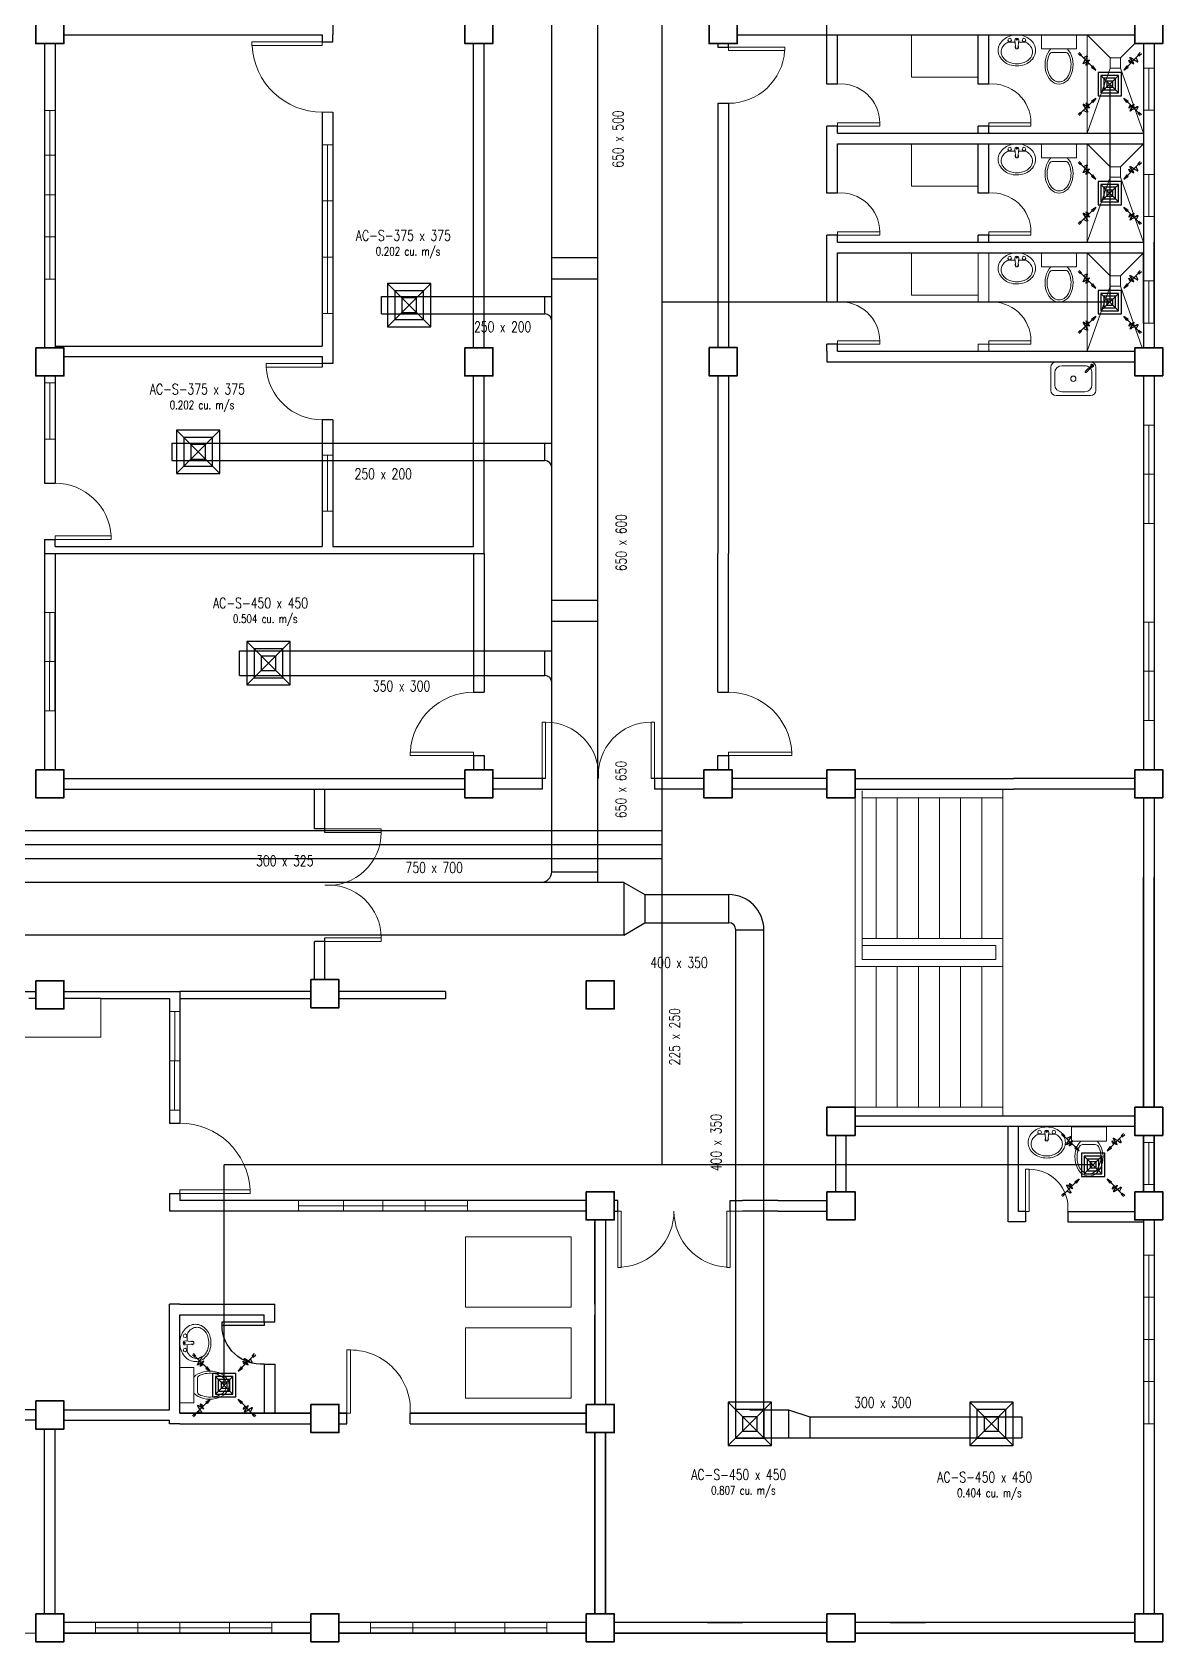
# Model space of a CAD drawing. Header units: millimetres. Extents: x 3 to 200, y 1 to 233.
# Drawn here: x 45.02 to 61.09, y 107.24 to 130.13 of the extents above; entities that cross this region are included whole.
import ezdxf

# ---------------------------------------------------------------- set-up
doc = ezdxf.new("R2010")
doc.units = ezdxf.units.MM
doc.header["$MEASUREMENT"] = 0
for name, color, linetype in [('ahu line', 150, 'Continuous'), ('AIR', 7, 'Continuous'), ('AIR-00', 8, 'Continuous'), ('AIR-03', 30, 'Continuous'), ('diffuser', 7, 'Continuous'), ('ducting label', 7, 'Continuous'), ('exhaust', 1, 'Continuous'), ('Legends', 7, 'Continuous')]:
    doc.layers.add(name, color=color, linetype=linetype)
doc.layers.get('Legends').off()
doc.styles.add('Arch-Dim', font='simplex.shx', dxfattribs={"width": 0.75})

# ---------------------------------------------------------------- blocks, each defined once
blk = doc.blocks.new('door-.60m')
at = {"ltscale": 0.03}
blk.add_lwpolyline([(0, 0), (0.05, 0), (0.05, 0.6), (0, 0.6)], close=True, dxfattribs=at)
blk.add_arc((0.05, 0.048), 0.552, 355.0209, 90, dxfattribs=at)
blk = doc.blocks.new('AC-S-12')
at = {"layer": 'diffuser', "color": 30}
for p, q in [((-0.15, 0.15), (0.15, -0.15)), ((0.15, 0.15), (-0.15, -0.15)), ((-0.15, 0.15), (-0.15, -0.15)), ((0.15, 0.15), (-0.15, 0.15)), ((0.15, -0.15), (0.15, 0.15)), ((-0.1, 0.1), (-0.1, -0.1)), ((0.1, 0.1), (-0.1, 0.1)), ((-0.05, 0.05), (-0.05, -0.05)), ((0.05, 0.05), (-0.05, 0.05)), ((0.05, -0.05), (0.05, 0.05)), ((0.1, -0.1), (0.1, 0.1)), ((-0.1, -0.1), (0.1, -0.1)), ((-0.05, -0.05), (0.05, -0.05)), ((-0.15, -0.15), (0.15, -0.15))]:
    blk.add_line(p, q, dxfattribs=at)
for points in [[(-0.358, 0.358, 0, 0.0447, 0), (-0.295, 0.295, 0, 0, 0), (-0.15, 0.15, 0, 0, 0)], [(0.358, 0.358, 0, 0.0447, 0), (0.295, 0.295, 0, 0, 0), (0.15, 0.15, 0, 0, 0)], [(-0.358, -0.358, 0, 0.0447, 0), (-0.295, -0.295, 0, 0, 0), (-0.15, -0.15, 0, 0, 0)], [(0.358, -0.358, 0, 0.0447, 0), (0.295, -0.295, 0, 0, 0), (0.15, -0.15, 0, 0, 0)]]:
    blk.add_lwpolyline(points, format="xyseb", dxfattribs=at)
blk = doc.blocks.new('fcu')
at = {"layer": 'diffuser', "xscale": 2.052644456280903, "yscale": 2.052644456280903, "zscale": 2.052644456280903}
blk.add_blockref('AC-S-12', (0, 0), dxfattribs=at)
blk = doc.blocks.new('GRILL-C-IN')
at = {"layer": 'AIR-00', "ltscale": 3}
for p, q in [((-0.623, 0.601), (-0.674, 0.651)), ((-0.601, 0.623), (-0.651, 0.674)), ((-0.637, 0.637), (-0.3, 0.3)), ((0.637, 0.637), (0.3, 0.3)), ((0.601, 0.623), (0.651, 0.674)), ((0.623, 0.601), (0.674, 0.651)), ((-0.637, -0.637), (-0.3, -0.3)), ((0.637, -0.637), (0.3, -0.3)), ((-0.623, -0.601), (-0.674, -0.651)), ((-0.601, -0.623), (-0.651, -0.674)), ((0.601, -0.623), (0.651, -0.674)), ((0.623, -0.601), (0.674, -0.651))]:
    blk.add_line(p, q, dxfattribs=at)
at = {"layer": 'AIR-00', "color": 50}
for p, q in [((-0.188, 0.187), (0.187, -0.188)), ((0.187, 0.187), (-0.188, -0.188))]:
    blk.add_line(p, q, dxfattribs=at)
at = {"layer": 'AIR-00', "ltscale": 3}
for points in [[(-0.362, 0.393), (-0.393, 0.362), (-0.3, 0.3)], [(0.393, 0.362), (0.362, 0.393), (0.3, 0.3)], [(-0.362, -0.393), (-0.393, -0.362), (-0.3, -0.3)], [(0.393, -0.362), (0.362, -0.393), (0.3, -0.3)]]:
    blk.add_lwpolyline(points, close=True, dxfattribs=at)
at = {"layer": 'AIR-00', "color": 50}
for points in [[(-0.188, -0.188), (0.187, -0.188), (0.187, 0.187), (-0.188, 0.187)], [(-0.125, -0.125), (0.125, -0.125), (0.125, 0.125), (-0.125, 0.125)], [(-0.062, -0.062), (0.062, -0.062), (0.062, 0.062), (-0.062, 0.062)]]:
    blk.add_lwpolyline(points, close=True, dxfattribs=at)
at = {"layer": 'AIR-00', "ltscale": 3}
for points in [[(-0.441, 0.441), (-0.512, 0.404), (-0.432, 0.514), (-0.568, 0.43), (-0.477, 0.6), (-0.561, 0.561)], [(0.441, 0.441), (0.404, 0.512), (0.514, 0.432), (0.43, 0.568), (0.6, 0.477), (0.561, 0.561)], [(-0.441, -0.441), (-0.512, -0.404), (-0.432, -0.514), (-0.568, -0.43), (-0.477, -0.6), (-0.561, -0.561)], [(0.441, -0.441), (0.404, -0.512), (0.514, -0.432), (0.43, -0.568), (0.6, -0.477), (0.561, -0.561)]]:
    blk.add_spline(points, degree=3, dxfattribs=at)
for points in [[(-0.3, 0.3), (-0.362, 0.393), (-0.393, 0.362)], [(0.3, 0.3), (0.393, 0.362), (0.362, 0.393)], [(-0.3, -0.3), (-0.362, -0.393), (-0.393, -0.362)], [(0.3, -0.3), (0.393, -0.362), (0.362, -0.393)]]:
    blk.add_solid(points, dxfattribs=at)
at = {"layer": 'AIR-03', "color": 6}
blk.add_lwpolyline([(-0.25, -0.25), (0.25, -0.25), (0.25, 0.25), (-0.25, 0.25)], close=True, dxfattribs=at)

msp = doc.modelspace()

# ---------------------------------------------------------------- linework, layer by layer
at = {"color": 8, "lineweight": 25}
for p, q in [((45.47, 130.088), (49.145, 130.088)), ((49.145, 130.088), (49.145, 129.988)), ((49.295, 130.238), (49.295, 130.088)), ((49.295, 129.988), (49.295, 130.088)), ((56.32, 130.088), (56.32, 130.238)), ((56.32, 130.088), (56.47, 130.088)), ((56.32, 129.388), (56.32, 130.088)), ((56.47, 129.388), (56.47, 130.088)), ((58.47, 129.388), (58.47, 130.088)), ((58.62, 129.388), (58.62, 130.088)), ((45.195, 129.965), (45.195, 125.639)), ((45.345, 129.965), (45.345, 125.663)), ((49.145, 129.988), (49.295, 129.988)), ((51.295, 125.639), (51.295, 129.966)), ((51.445, 125.639), (51.445, 129.966)), ((54.77, 129.965), (54.77, 129.915)), ((54.77, 129.915), (54.92, 129.915)), ((54.92, 129.915), (54.92, 129.965)), ((60.82, 129.965), (60.82, 125.64)), ((60.82, 129.965), (60.82, 125.64)), ((60.97, 129.965), (60.97, 125.64)), ((54.77, 129.115), (54.77, 125.641)), ((54.77, 129.115), (54.92, 129.115)), ((54.92, 129.115), (54.92, 125.641)), ((49.145, 128.988), (49.145, 125.663)), ((49.295, 128.988), (49.295, 125.663)), ((60.97, 129.015), (60.97, 126.59)), ((56.32, 127.838), (56.32, 128.788)), ((56.47, 128.688), (56.47, 128.788)), ((58.47, 128.688), (58.47, 128.788)), ((58.62, 128.688), (58.62, 128.788)), ((56.47, 127.838), (56.47, 128.538)), ((58.47, 127.838), (58.47, 128.538)), ((58.62, 127.838), (58.62, 128.538)), ((56.32, 126.288), (56.32, 127.238)), ((56.47, 127.138), (56.47, 127.238)), ((58.47, 127.138), (58.47, 127.238)), ((58.62, 127.138), (58.62, 127.238)), ((60.97, 125.988), (60.97, 127.138)), ((56.47, 126.288), (56.47, 126.988)), ((60.82, 125.988), (60.82, 126.988)), ((45.345, 125.663), (49.145, 125.663)), ((49.295, 125.663), (49.295, 125.513)), ((56.32, 125.588), (56.32, 125.688)), ((56.47, 125.588), (56.47, 125.688)), ((45.47, 125.513), (49.145, 125.513)), ((49.145, 125.513), (49.145, 125.363)), ((49.295, 125.513), (49.295, 125.413)), ((56.32, 125.588), (56.32, 125.438)), ((45.195, 125.239), (45.195, 123.713)), ((45.345, 125.239), (45.345, 123.713)), ((49.295, 125.413), (49.145, 125.413)), ((51.295, 123.013), (51.295, 125.239)), ((51.445, 123.013), (51.445, 125.239)), ((54.77, 125.241), (54.77, 122.713)), ((54.92, 125.241), (54.92, 122.713)), ((60.82, 125.24), (60.82, 122.813)), ((60.82, 125.24), (60.82, 122.713)), ((60.97, 125.24), (60.97, 119.639)), ((49.145, 124.613), (49.145, 122.813)), ((49.295, 124.613), (49.145, 124.613)), ((49.295, 124.613), (49.295, 122.813)), ((45.195, 123.713), (45.345, 123.713)), ((51.295, 122.813), (51.295, 123.013)), ((51.445, 122.713), (51.445, 123.013)), ((45.195, 122.913), (45.195, 122.713)), ((45.195, 122.913), (45.345, 122.913)), ((45.195, 122.713), (51.445, 122.713)), ((45.195, 122.713), (45.195, 119.639)), ((45.345, 122.813), (45.345, 122.913)), ((45.345, 122.813), (49.145, 122.813)), ((45.345, 122.713), (45.345, 119.639)), ((49.295, 122.813), (51.295, 122.813)), ((51.295, 122.713), (51.295, 120.739)), ((51.445, 122.713), (51.445, 120.739)), ((54.77, 120.739), (54.77, 122.713)), ((54.92, 120.739), (54.92, 122.713)), ((60.82, 122.713), (60.82, 119.639)), ((51.295, 120.739), (51.445, 120.739)), ((54.77, 120.739), (54.92, 120.739)), ((51.295, 119.839), (51.295, 119.639)), ((51.295, 119.839), (51.445, 119.839)), ((51.445, 119.839), (51.445, 119.639)), ((54.77, 119.639), (54.77, 119.839)), ((54.77, 119.839), (54.92, 119.839)), ((54.77, 119.739), (54.77, 119.739)), ((54.92, 119.839), (54.92, 119.639)), ((45.47, 119.514), (51.17, 119.514)), ((52.32, 119.514), (51.57, 119.514)), ((52.27, 119.514), (52.27, 119.364)), ((54.57, 119.514), (53.82, 119.514)), ((53.87, 119.514), (53.87, 119.364)), ((56.32, 119.514), (54.97, 119.514)), ((56.72, 119.514), (56.97, 119.514)), ((56.97, 119.514), (58.97, 119.514)), ((60.695, 119.514), (58.97, 119.514)), ((45.47, 119.364), (51.17, 119.364)), ((49.032, 118.797), (49.032, 119.364)), ((49.182, 118.747), (49.182, 119.364)), ((52.27, 119.364), (51.57, 119.364)), ((54.57, 119.364), (53.87, 119.364)), ((56.32, 119.364), (54.97, 119.364)), ((56.72, 119.364), (56.97, 119.364)), ((56.97, 119.364), (58.97, 119.364)), ((60.695, 119.364), (58.97, 119.364)), ((60.82, 119.239), (60.82, 114.839)), ((60.97, 119.239), (60.97, 114.839)), ((49.182, 118.797), (49.032, 118.797)), ((60.82, 114.839), (60.82, 118.112)), ((60.97, 114.839), (60.97, 118.112)), ((49.032, 116.653), (49.032, 117.197)), ((49.182, 117.197), (49.032, 117.197)), ((49.182, 116.653), (49.182, 117.247)), ((44.67, 116.487), (45.07, 116.487)), ((45.07, 116.387), (44.97, 116.387)), ((45.47, 116.487), (46.97, 116.487)), ((45.995, 116.387), (45.47, 116.387)), ((45.995, 116.387), (46.97, 116.387)), ((46.97, 116.487), (47.12, 116.487)), ((46.97, 116.387), (46.97, 114.612)), ((47.12, 116.487), (47.12, 114.612)), ((48.982, 116.487), (47.12, 116.487)), ((47.12, 116.387), (48.982, 116.387)), ((50.895, 116.487), (49.382, 116.487)), ((49.382, 116.387), (50.895, 116.387)), ((50.895, 116.487), (50.895, 116.387)), ((60.695, 114.714), (56.72, 114.714)), ((46.97, 114.612), (47.12, 114.612)), ((60.695, 114.564), (56.72, 114.564)), ((58.895, 113.208), (58.895, 114.558)), ((59.045, 113.358), (59.045, 114.558)), ((56.445, 113.637), (56.445, 114.439)), ((56.595, 113.637), (56.595, 114.439)), ((60.82, 114.439), (60.82, 113.637)), ((60.82, 113.637), (60.82, 114.439)), ((60.97, 114.439), (60.97, 113.637)), ((60.97, 113.637), (60.97, 114.439)), ((46.97, 113.612), (46.97, 113.512)), ((46.97, 113.612), (47.12, 113.612)), ((47.12, 113.612), (47.12, 113.521)), ((46.97, 113.512), (46.97, 113.362)), ((47.12, 113.362), (46.97, 113.362)), ((47.12, 113.521), (47.12, 113.512)), ((52.895, 113.512), (47.12, 113.512)), ((52.895, 113.362), (47.12, 113.362)), ((53.345, 113.512), (53.295, 113.512)), ((53.295, 113.362), (53.345, 113.362)), ((53.345, 113.362), (53.345, 113.512)), ((54.945, 113.512), (55.12, 113.512)), ((54.945, 113.362), (54.945, 113.512)), ((55.62, 113.512), (55.12, 113.512)), ((55.62, 113.362), (55.12, 113.362)), ((55.62, 113.512), (56.32, 113.512)), ((55.62, 113.362), (56.32, 113.362)), ((53.02, 113.237), (53.02, 111.662)), ((53.02, 112.037), (53.02, 113.212)), ((53.17, 113.237), (53.17, 111.662)), ((53.17, 113.212), (53.17, 110.612)), ((60.82, 113.237), (60.82, 107.637)), ((60.82, 113.237), (60.82, 107.637)), ((60.97, 113.237), (60.97, 107.637)), ((46.97, 110.537), (46.97, 112.037)), ((47.12, 112.037), (46.97, 112.037)), ((47.12, 110.487), (47.12, 111.887)), ((53.02, 110.612), (53.02, 111.887)), ((53.02, 111.662), (53.02, 110.612)), ((53.17, 111.662), (53.17, 110.612)), ((45.07, 110.537), (41.72, 110.537)), ((45.07, 110.387), (41.72, 110.387)), ((45.47, 110.537), (46.97, 110.537)), ((45.47, 110.387), (46.97, 110.387)), ((46.97, 110.337), (46.97, 110.387)), ((47.12, 110.337), (46.97, 110.337)), ((47.12, 110.487), (48.982, 110.487)), ((48.982, 110.487), (47.12, 110.487)), ((47.12, 110.337), (48.982, 110.337)), ((49.382, 110.487), (49.495, 110.487)), ((49.495, 110.487), (49.382, 110.487)), ((49.382, 110.337), (49.495, 110.337)), ((49.495, 110.337), (49.495, 110.487)), ((50.395, 110.487), (51.67, 110.487)), ((50.395, 110.337), (50.395, 110.487)), ((52.895, 110.487), (50.395, 110.487)), ((50.395, 110.337), (52.895, 110.337)), ((51.67, 110.487), (52.895, 110.487)), ((45.195, 107.637), (45.195, 110.262)), ((45.345, 107.637), (45.345, 110.262)), ((53.02, 110.212), (53.02, 107.637)), ((53.02, 107.637), (53.02, 110.212)), ((53.17, 110.212), (53.17, 107.637)), ((53.17, 107.637), (53.17, 110.212)), ((53.02, 109.512), (53.02, 107.637)), ((48.982, 107.512), (45.47, 107.512)), ((48.982, 107.362), (45.47, 107.362)), ((45.47, 107.362), (48.982, 107.362)), ((48.982, 107.362), (46.97, 107.362)), ((48.982, 107.512), (47.12, 107.512)), ((52.895, 107.512), (49.382, 107.512)), ((52.895, 107.512), (49.382, 107.512)), ((52.895, 107.362), (49.382, 107.362)), ((52.895, 107.362), (49.382, 107.362)), ((49.382, 107.362), (52.895, 107.362)), ((56.32, 107.512), (53.295, 107.512)), ((56.32, 107.362), (53.295, 107.362)), ((53.295, 107.362), (56.32, 107.362)), ((54.62, 107.512), (55.12, 107.512)), ((60.695, 107.512), (56.72, 107.512)), ((60.695, 107.362), (56.72, 107.362)), ((56.72, 107.362), (60.695, 107.362)), ((57.22, 107.512), (57.72, 107.512))]:
    msp.add_line(p, q, dxfattribs=at)
at = {"color": 8, "lineweight": 25, "ltscale": 0.3}
for p, q in [((55.045, 130.088), (56.32, 130.088)), ((56.47, 130.088), (58.72, 130.088)), ((56.47, 130.088), (58.72, 130.088)), ((58.62, 130.088), (60.695, 130.088)), ((58.62, 130.088), (60.695, 130.088)), ((56.47, 128.688), (58.72, 128.688)), ((58.62, 128.688), (60.82, 128.688)), ((56.47, 128.538), (58.72, 128.538)), ((58.62, 128.538), (60.82, 128.538)), ((56.47, 127.138), (58.72, 127.138)), ((58.62, 127.138), (60.82, 127.138)), ((56.47, 126.988), (58.72, 126.988)), ((58.62, 126.988), (60.82, 126.988)), ((56.32, 125.438), (60.695, 125.438)), ((56.47, 125.588), (58.72, 125.588)), ((58.62, 125.588), (60.695, 125.588))]:
    msp.add_line(p, q, dxfattribs=at)
at = {"color": 8, "lineweight": 9, "ltscale": 0.4}
for p, q in [((57.52, 130.088), (57.52, 129.488)), ((57.52, 129.488), (58.47, 129.488)), ((57.52, 128.538), (57.52, 127.938)), ((57.52, 127.938), (58.47, 127.938)), ((57.52, 126.988), (57.52, 126.388)), ((57.52, 126.388), (58.47, 126.388)), ((58.62, 126.288), (58.47, 126.288)), ((58.62, 125.688), (58.47, 125.688)), ((59.578, 125.438), (60.068, 125.438)), ((59.503, 125.033), (59.503, 125.363)), ((59.558, 125.113), (59.558, 125.283)), ((59.658, 125.383), (59.988, 125.383)), ((60.084, 125.391), (59.992, 125.3)), ((60.096, 125.379), (60.005, 125.288)), ((60.088, 125.283), (60.088, 125.113)), ((60.143, 125.363), (60.143, 125.033)), ((59.988, 125.013), (59.658, 125.013)), ((60.068, 124.958), (59.578, 124.958)), ((42.17, 115.837), (45.995, 115.837))]:
    msp.add_line(p, q, dxfattribs=at)
at = {"color": 8, "lineweight": 9}
for p, q in [((59.005, 129.89), (58.992, 130.012)), ((59.034, 129.89), (59.048, 130.012)), ((59.37, 129.888), (59.37, 130.088)), ((59.37, 130.088), (59.87, 130.088)), ((59.87, 130.088), (59.87, 129.888)), ((60.02, 128.688), (60.02, 130.088)), ((60.345, 129.763), (60.02, 130.088)), ((59.044, 129.986), (59.146, 129.986)), ((59.87, 129.888), (59.37, 129.888)), ((59.71, 129.838), (59.529, 129.838)), ((60.495, 129.763), (60.697, 129.965)), ((60.82, 129.088), (60.82, 129.965)), ((60.97, 129.088), (60.97, 129.965)), ((60.97, 129.965), (60.97, 129.615)), ((60.345, 129.613), (60.02, 128.688)), ((60.495, 129.613), (60.82, 128.688)), ((60.97, 129.615), (60.82, 129.615)), ((60.82, 129.615), (60.82, 129.015)), ((60.895, 129.615), (60.895, 129.015)), ((45.195, 129.014), (45.345, 129.014)), ((45.195, 127.814), (45.195, 129.014)), ((45.27, 126.614), (45.27, 129.014)), ((45.345, 129.014), (45.345, 126.614)), ((49.295, 128.988), (49.145, 128.988)), ((60.82, 129.088), (60.82, 128.688)), ((60.82, 129.015), (60.97, 129.015)), ((60.97, 129.088), (60.97, 128.688)), ((60.97, 127.538), (60.97, 128.688)), ((49.145, 127.726), (49.145, 128.526)), ((49.145, 128.526), (49.295, 128.526)), ((49.22, 128.526), (49.22, 126.126)), ((59.005, 128.34), (58.992, 128.462)), ((59.034, 128.34), (59.048, 128.462)), ((59.044, 128.436), (59.146, 128.436)), ((59.37, 128.338), (59.37, 128.538)), ((59.37, 128.538), (59.87, 128.538)), ((59.87, 128.538), (59.87, 128.338)), ((60.02, 127.138), (60.02, 128.538)), ((60.345, 128.213), (60.02, 128.538)), ((60.495, 128.213), (60.82, 128.538)), ((60.82, 127.538), (60.82, 128.538)), ((45.195, 128.377), (45.345, 128.377)), ((59.87, 128.338), (59.37, 128.338)), ((59.71, 128.288), (59.529, 128.288)), ((60.345, 128.063), (60.02, 127.138)), ((60.495, 128.063), (60.82, 127.138)), ((60.97, 128.103), (60.82, 128.103)), ((60.82, 128.103), (60.82, 127.503)), ((60.895, 127.503), (60.895, 128.103)), ((60.97, 127.803), (60.97, 128.103)), ((45.195, 127.814), (45.195, 126.614)), ((45.195, 127.814), (45.345, 127.814)), ((49.295, 127.726), (49.145, 127.726)), ((49.295, 127.326), (49.295, 127.726)), ((60.82, 127.538), (60.82, 127.138)), ((60.82, 127.503), (60.97, 127.503)), ((60.97, 127.538), (60.97, 127.138)), ((49.295, 127.326), (49.295, 126.926)), ((45.195, 127.214), (45.345, 127.214)), ((49.295, 126.926), (49.145, 126.926)), ((49.145, 126.926), (49.145, 126.126)), ((58.47, 126.288), (58.47, 126.988)), ((58.62, 126.288), (58.62, 126.988)), ((59.005, 126.79), (58.992, 126.912)), ((59.034, 126.79), (59.048, 126.912)), ((59.044, 126.886), (59.146, 126.886)), ((59.37, 126.788), (59.37, 126.988)), ((59.37, 126.988), (59.87, 126.988)), ((59.87, 126.988), (59.87, 126.788)), ((60.02, 125.588), (60.02, 126.988)), ((60.345, 126.663), (60.02, 126.988)), ((60.495, 126.663), (60.82, 126.988)), ((45.345, 126.614), (45.195, 126.614)), ((59.87, 126.788), (59.37, 126.788)), ((59.71, 126.738), (59.529, 126.738)), ((60.97, 126.59), (60.82, 126.59)), ((60.895, 126.59), (60.895, 125.99)), ((60.97, 125.99), (60.97, 126.59)), ((60.97, 125.988), (60.97, 126.588)), ((60.345, 126.513), (60.02, 125.588)), ((60.495, 126.513), (60.802, 125.64)), ((49.145, 126.126), (49.295, 126.126)), ((60.82, 125.64), (60.82, 125.99)), ((60.82, 125.99), (60.97, 125.99)), ((60.82, 125.988), (60.82, 125.64)), ((60.97, 125.988), (60.97, 125.64)), ((45.345, 125.639), (45.345, 125.663)), ((58.47, 125.588), (58.47, 125.688)), ((58.62, 125.588), (58.62, 125.688)), ((45.345, 125.239), (45.345, 125.139)), ((45.345, 125.139), (45.195, 125.139)), ((45.195, 125.139), (45.195, 124.339)), ((45.27, 124.339), (45.27, 125.139)), ((60.97, 124.54), (60.82, 124.54)), ((60.895, 123.14), (60.895, 124.54)), ((45.195, 124.339), (45.345, 124.339)), ((49.295, 124.113), (49.145, 124.113)), ((49.145, 124.113), (49.145, 123.313)), ((49.22, 123.313), (49.22, 124.113)), ((60.82, 123.84), (60.97, 123.84)), ((49.145, 123.313), (49.295, 123.313)), ((60.82, 123.14), (60.97, 123.14)), ((45.345, 121.876), (45.197, 121.876)), ((45.197, 121.876), (45.197, 120.476)), ((45.271, 121.876), (45.267, 120.476)), ((45.345, 121.176), (45.345, 121.876)), ((60.82, 121.739), (60.97, 121.739)), ((60.895, 121.739), (60.895, 120.339)), ((45.345, 121.176), (45.197, 121.176)), ((60.82, 121.039), (60.97, 121.039)), ((45.197, 120.476), (45.343, 120.476)), ((60.97, 120.339), (60.82, 120.339)), ((54.92, 119.639), (54.77, 119.639)), ((56.72, 119.239), (56.72, 119.364)), ((56.82, 119.239), (56.82, 119.339)), ((58.82, 119.364), (58.82, 119.239)), ((56.72, 116.839), (56.72, 119.239)), ((56.82, 116.939), (56.82, 119.239)), ((58.82, 119.239), (56.82, 119.239)), ((57.02, 119.239), (57.02, 117.239)), ((57.32, 119.239), (57.32, 117.239)), ((57.62, 119.239), (57.62, 117.239)), ((57.92, 119.239), (57.92, 117.239)), ((58.22, 119.239), (58.22, 117.239)), ((58.52, 119.239), (58.52, 117.239)), ((58.82, 119.239), (58.82, 117.239)), ((58.52, 117.239), (56.82, 117.239)), ((58.52, 117.239), (58.82, 117.239)), ((58.82, 117.139), (58.82, 117.239)), ((58.52, 117.139), (56.82, 117.139)), ((58.52, 117.139), (58.72, 117.139)), ((58.72, 116.939), (58.72, 117.139)), ((58.82, 116.939), (58.82, 117.139)), ((58.52, 116.839), (56.72, 116.839)), ((56.72, 116.839), (56.72, 114.839)), ((58.52, 116.939), (56.82, 116.939)), ((57.02, 116.839), (57.02, 114.839)), ((57.32, 116.839), (57.32, 114.839)), ((57.62, 116.839), (57.62, 114.839)), ((57.92, 116.839), (57.92, 114.839)), ((58.22, 116.839), (58.22, 114.839)), ((58.52, 116.939), (58.72, 116.939)), ((58.52, 116.839), (58.52, 114.839)), ((58.52, 116.839), (58.82, 116.839)), ((58.82, 116.839), (58.82, 116.939)), ((58.82, 116.839), (58.82, 114.839)), ((45.995, 115.837), (45.995, 116.387)), ((47.12, 116.2), (46.972, 116.2)), ((46.972, 116.2), (46.972, 114.8)), ((47.046, 116.2), (47.042, 114.8)), ((47.12, 115.5), (47.12, 116.2)), ((47.12, 115.5), (46.972, 115.5)), ((46.972, 114.8), (47.118, 114.799)), ((58.82, 114.839), (56.72, 114.839)), ((56.72, 114.714), (56.72, 114.839)), ((58.82, 114.714), (58.82, 114.839)), ((59.43, 114.36), (59.417, 114.482)), ((59.459, 114.36), (59.473, 114.482)), ((59.795, 114.558), (59.795, 114.358)), ((60.295, 114.558), (59.795, 114.558)), ((60.295, 114.358), (60.295, 114.558)), ((59.795, 114.358), (60.295, 114.358)), ((59.954, 114.308), (60.135, 114.308)), ((60.97, 114.338), (60.82, 114.338)), ((60.82, 114.338), (60.82, 113.738)), ((60.895, 114.338), (60.895, 113.738)), ((60.97, 114.038), (60.97, 114.338)), ((56.72, 113.637), (56.72, 113.512)), ((60.82, 113.738), (60.97, 113.738)), ((48.807, 113.362), (48.807, 113.512)), ((48.807, 113.512), (51.207, 113.512)), ((51.207, 113.437), (48.807, 113.437)), ((50.007, 113.362), (48.807, 113.362)), ((49.445, 113.362), (49.445, 113.512)), ((50.007, 113.362), (50.007, 113.512)), ((50.007, 113.362), (51.207, 113.362)), ((50.607, 113.362), (50.607, 113.512)), ((51.207, 113.512), (51.207, 113.362)), ((53.17, 113.237), (53.17, 113.212)), ((60.97, 113.237), (60.97, 112.737)), ((60.97, 112.737), (60.82, 112.737)), ((60.82, 112.737), (60.82, 110.337)), ((60.895, 112.737), (60.895, 110.337)), ((60.97, 111.537), (60.97, 112.737)), ((60.97, 112.137), (60.82, 112.137)), ((47.318, 111.502), (47.196, 111.515)), ((47.318, 111.473), (47.196, 111.459)), ((53.02, 111.512), (53.02, 111.662)), ((60.97, 111.537), (60.82, 111.537)), ((60.97, 110.337), (60.97, 111.537)), ((47.12, 111.137), (47.32, 111.137)), ((47.12, 110.637), (47.12, 111.137)), ((47.32, 111.137), (47.32, 110.637)), ((47.37, 110.978), (47.37, 110.797)), ((60.97, 110.937), (60.82, 110.937)), ((47.32, 110.637), (47.12, 110.637)), ((60.82, 110.337), (60.97, 110.337)), ((45.07, 107.362), (29.745, 107.362)), ((45.92, 107.362), (45.92, 107.512)), ((48.426, 107.437), (45.92, 107.437)), ((47.12, 107.362), (45.92, 107.362)), ((46.52, 107.362), (46.52, 107.512)), ((47.12, 107.512), (47.12, 107.362)), ((47.226, 107.512), (48.426, 107.512)), ((47.826, 107.512), (47.826, 107.362)), ((48.426, 107.512), (48.426, 107.362)), ((49.832, 107.362), (49.832, 107.512)), ((52.339, 107.437), (49.832, 107.437)), ((51.032, 107.362), (49.832, 107.362)), ((50.432, 107.362), (50.432, 107.512)), ((51.032, 107.512), (51.032, 107.362)), ((51.139, 107.512), (52.339, 107.512)), ((51.739, 107.512), (51.739, 107.362)), ((52.339, 107.512), (52.339, 107.362)), ((53.295, 107.512), (54.02, 107.512)), ((54.02, 107.512), (54.62, 107.512)), ((55.62, 107.512), (55.12, 107.512)), ((55.62, 107.512), (56.32, 107.512)), ((56.72, 107.512), (57.22, 107.512)), ((58.22, 107.512), (57.72, 107.512)), ((58.22, 107.512), (59.22, 107.512)), ((59.22, 107.512), (59.82, 107.512)), ((59.82, 107.512), (60.695, 107.512))]:
    msp.add_line(p, q, dxfattribs=at)
at = {"color": 8, "lineweight": 13}
for p, q in [((49.145, 129.988), (48.145, 129.988)), ((48.145, 129.988), (48.145, 129.938)), ((48.145, 129.938), (49.145, 129.938)), ((49.145, 129.938), (49.145, 129.988)), ((54.92, 129.915), (54.92, 129.865)), ((54.92, 129.915), (55.72, 129.915)), ((55.72, 129.865), (54.92, 129.865)), ((55.72, 129.915), (55.72, 129.865)), ((49.145, 125.413), (48.345, 125.413)), ((48.345, 125.413), (48.345, 125.363)), ((48.345, 125.363), (49.145, 125.363)), ((46.145, 122.963), (45.345, 122.963)), ((45.345, 122.913), (45.345, 122.963)), ((46.145, 122.913), (46.145, 122.963)), ((45.345, 122.913), (46.145, 122.913)), ((50.395, 119.889), (51.295, 119.889)), ((51.295, 119.839), (50.395, 119.839)), ((50.396, 119.889), (50.396, 119.839)), ((51.295, 119.839), (51.295, 119.889)), ((55.82, 119.889), (54.92, 119.889)), ((54.92, 119.889), (54.92, 119.839)), ((54.92, 119.739), (54.92, 119.889)), ((54.92, 119.839), (55.82, 119.839)), ((55.82, 119.839), (55.82, 119.889)), ((47.12, 113.662), (47.12, 113.612)), ((48.12, 113.662), (47.12, 113.662)), ((47.12, 113.662), (47.12, 113.612)), ((47.12, 113.612), (48.12, 113.612)), ((48.12, 113.612), (48.12, 113.662)), ((53.345, 113.362), (53.395, 113.362)), ((53.395, 113.362), (53.345, 113.362)), ((53.345, 113.362), (53.345, 112.562)), ((53.395, 112.562), (53.395, 113.362)), ((54.895, 112.562), (54.895, 113.362)), ((54.895, 113.362), (54.945, 113.362)), ((54.895, 113.362), (55.12, 113.362)), ((54.945, 113.362), (54.945, 112.562)), ((53.345, 112.562), (53.395, 112.562)), ((54.945, 112.562), (54.895, 112.562))]:
    msp.add_line(p, q, dxfattribs=at)
at = {"color": 8, "lineweight": 25, "ltscale": 0.4}
for p, q in [((56.47, 129.388), (56.32, 129.388)), ((58.62, 129.388), (58.47, 129.388)), ((56.47, 128.788), (56.32, 128.788)), ((58.62, 128.788), (58.47, 128.788)), ((56.47, 127.838), (56.32, 127.838)), ((58.62, 127.838), (58.47, 127.838)), ((56.47, 127.238), (56.32, 127.238)), ((58.62, 127.238), (58.47, 127.238)), ((56.47, 126.288), (56.32, 126.288)), ((56.47, 125.688), (56.32, 125.688)), ((59.145, 113.358), (59.045, 113.358)), ((59.145, 113.358), (59.145, 113.208)), ((59.745, 113.358), (59.745, 113.208)), ((59.745, 113.358), (60.695, 113.358)), ((59.145, 113.208), (58.895, 113.208)), ((59.745, 113.208), (60.82, 113.208)), ((47.12, 112.037), (48.47, 112.037)), ((48.47, 111.787), (48.47, 112.037)), ((47.12, 111.887), (48.32, 111.887)), ((47.12, 111.887), (48.32, 111.887)), ((48.32, 111.787), (48.32, 111.887)), ((48.32, 111.787), (48.47, 111.787)), ((48.32, 111.187), (48.47, 111.187)), ((48.32, 111.187), (48.32, 110.487)), ((48.47, 111.187), (48.47, 110.487))]:
    msp.add_line(p, q, dxfattribs=at)
at = {"color": 8, "lineweight": 35}
for points in [[(45.07, 130.365), (45.47, 130.365), (45.47, 129.965), (45.07, 129.965)], [(51.17, 130.366), (51.57, 130.366), (51.57, 129.966), (51.17, 129.966)], [(54.645, 130.365), (55.045, 130.365), (55.045, 129.965), (54.645, 129.965)], [(60.695, 130.365), (61.095, 130.365), (61.095, 129.965), (60.695, 129.965)], [(45.07, 125.639), (45.47, 125.639), (45.47, 125.239), (45.07, 125.239)], [(51.17, 125.639), (51.57, 125.639), (51.57, 125.239), (51.17, 125.239)], [(54.645, 125.641), (55.045, 125.641), (55.045, 125.241), (54.645, 125.241)], [(60.695, 125.64), (61.095, 125.64), (61.095, 125.24), (60.695, 125.24)], [(45.07, 119.639), (45.47, 119.639), (45.47, 119.239), (45.07, 119.239)], [(51.17, 119.639), (51.57, 119.639), (51.57, 119.239), (51.17, 119.239)], [(54.57, 119.639), (54.97, 119.639), (54.97, 119.239), (54.57, 119.239)], [(56.32, 119.639), (56.72, 119.639), (56.72, 119.239), (56.32, 119.239)], [(60.695, 119.639), (61.095, 119.639), (61.095, 119.239), (60.695, 119.239)], [(45.07, 116.637), (45.47, 116.637), (45.47, 116.237), (45.07, 116.237)], [(48.982, 116.653), (49.382, 116.653), (49.382, 116.253), (48.982, 116.253)], [(52.895, 116.637), (53.295, 116.637), (53.295, 116.237), (52.895, 116.237)], [(56.32, 114.839), (56.72, 114.839), (56.72, 114.439), (56.32, 114.439)], [(60.695, 114.839), (61.095, 114.839), (61.095, 114.439), (60.695, 114.439)], [(52.895, 113.637), (53.295, 113.637), (53.295, 113.237), (52.895, 113.237)], [(56.32, 113.637), (56.72, 113.637), (56.72, 113.237), (56.32, 113.237)], [(60.695, 113.637), (61.095, 113.637), (61.095, 113.237), (60.695, 113.237)], [(45.07, 110.662), (45.47, 110.662), (45.47, 110.262), (45.07, 110.262)], [(48.982, 110.612), (49.382, 110.612), (49.382, 110.212), (48.982, 110.212)], [(52.895, 110.612), (53.295, 110.612), (53.295, 110.212), (52.895, 110.212)], [(45.07, 107.637), (45.47, 107.637), (45.47, 107.237), (45.07, 107.237)], [(48.982, 107.637), (49.382, 107.637), (49.382, 107.237), (48.982, 107.237)], [(52.895, 107.637), (53.295, 107.637), (53.295, 107.237), (52.895, 107.237)], [(56.32, 107.637), (56.72, 107.637), (56.72, 107.237), (56.32, 107.237)], [(60.695, 107.637), (61.095, 107.637), (61.095, 107.237), (60.695, 107.237)]]:
    msp.add_lwpolyline(points, close=True, dxfattribs=at)
at = {"color": 8, "lineweight": 9}
for points in [[(59.285, 129.867, -0.11576), (59.266, 129.785, -0.104047), (59.207, 129.711, -0.090875), (59.123, 129.663, -0.083344), (59.02, 129.646, -0.083344), (58.916, 129.663, -0.090875), (58.833, 129.711, -0.104047), (58.774, 129.785, -0.11576), (58.755, 129.867, -0.11576), (58.774, 129.95, -0.104047), (58.833, 130.023, -0.090875), (58.916, 130.071, -0.083344), (59.02, 130.088, -0.083344), (59.123, 130.071, -0.090875), (59.207, 130.023, -0.104047), (59.266, 129.95, -0.11576)], [(59.285, 128.317, -0.11576), (59.266, 128.235, -0.104047), (59.207, 128.161, -0.090875), (59.123, 128.113, -0.083344), (59.02, 128.096, -0.083344), (58.916, 128.113, -0.090875), (58.833, 128.161, -0.104047), (58.774, 128.235, -0.11576), (58.755, 128.317, -0.11576), (58.774, 128.4, -0.104047), (58.833, 128.473, -0.090875), (58.916, 128.521, -0.083344), (59.02, 128.538, -0.083344), (59.123, 128.521, -0.090875), (59.207, 128.473, -0.104047), (59.266, 128.4, -0.11576)], [(59.285, 126.767, -0.11576), (59.266, 126.685, -0.104047), (59.207, 126.611, -0.090875), (59.123, 126.563, -0.083344), (59.02, 126.546, -0.083344), (58.916, 126.563, -0.090875), (58.833, 126.611, -0.104047), (58.774, 126.685, -0.11576), (58.755, 126.767, -0.11576), (58.774, 126.85, -0.104047), (58.833, 126.923, -0.090875), (58.916, 126.971, -0.083344), (59.02, 126.988, -0.083344), (59.123, 126.971, -0.090875), (59.207, 126.923, -0.104047), (59.266, 126.85, -0.11576)], [(59.18, 114.337, 0.11576), (59.199, 114.255, 0.104047), (59.258, 114.181, 0.090875), (59.341, 114.134, 0.083344), (59.445, 114.116, 0.083344), (59.548, 114.134, 0.090875), (59.632, 114.181, 0.104047), (59.691, 114.255, 0.11576), (59.71, 114.337, 0.11576), (59.691, 114.42, 0.104047), (59.632, 114.494, 0.090875), (59.548, 114.541, 0.083344), (59.445, 114.558, 0.083344), (59.341, 114.541, 0.090875), (59.258, 114.494, 0.104047), (59.199, 114.42, 0.11576)], [(47.341, 111.752, -0.11576), (47.423, 111.733, -0.104047), (47.497, 111.675, -0.090875), (47.545, 111.591, -0.083344), (47.562, 111.487, -0.083344), (47.545, 111.384, -0.090875), (47.497, 111.3, -0.104047), (47.423, 111.242, -0.11576), (47.341, 111.222, -0.11576), (47.258, 111.242, -0.104047), (47.185, 111.3, -0.090875), (47.137, 111.384, -0.083344), (47.12, 111.487, -0.083344), (47.137, 111.591, -0.090875), (47.185, 111.675, -0.104047), (47.258, 111.733, -0.11576)]]:
    msp.add_lwpolyline(points, format="xyb", close=True, dxfattribs=at)
for points in [[(59.242, 129.846, -0.124838), (59.227, 129.783, -0.105788), (59.177, 129.726, -0.086697), (59.107, 129.69, -0.076776), (59.02, 129.676, -0.076776), (58.932, 129.69, -0.086697), (58.863, 129.726, -0.105788), (58.813, 129.783, -0.124838), (58.797, 129.846, -0.124838), (58.813, 129.909, -0.105788), (58.863, 129.966, -0.040067), (58.893, 129.986), (58.996, 129.986, -0.040067)], [(59.242, 128.296, -0.124838), (59.227, 128.233, -0.105788), (59.177, 128.176, -0.086697), (59.107, 128.14, -0.076776), (59.02, 128.126, -0.076776), (58.932, 128.14, -0.086697), (58.863, 128.176, -0.105788), (58.813, 128.233, -0.124838), (58.797, 128.296, -0.124838), (58.813, 128.359, -0.105788), (58.863, 128.416, -0.040067), (58.893, 128.436), (58.996, 128.436, -0.040067)], [(59.242, 126.746, -0.124838), (59.227, 126.683, -0.105788), (59.177, 126.626, -0.086697), (59.107, 126.59, -0.076776), (59.02, 126.576, -0.076776), (58.932, 126.59, -0.086697), (58.863, 126.626, -0.105788), (58.813, 126.683, -0.124838), (58.797, 126.746, -0.124838), (58.813, 126.809, -0.105788), (58.863, 126.866, -0.040067), (58.893, 126.886), (58.996, 126.886, -0.040067)], [(59.222, 114.316, 0.124838), (59.238, 114.254, 0.105788), (59.288, 114.196, 0.086697), (59.357, 114.16, 0.076776), (59.445, 114.146, 0.076776), (59.532, 114.16, 0.086697), (59.602, 114.196, 0.105788), (59.652, 114.254, 0.124838), (59.667, 114.316, 0.124838), (59.652, 114.379, 0.105788), (59.602, 114.437, 0.040067), (59.571, 114.456), (59.469, 114.456, 0.040067)], [(59.421, 114.456), (59.318, 114.456, 0.040067), (59.288, 114.437, 0.105788), (59.238, 114.379, 0.124838), (59.222, 114.316, 0.124838)], [(47.362, 111.71, -0.124838), (47.424, 111.694, -0.105788), (47.482, 111.645, -0.086697), (47.518, 111.575, -0.076776), (47.532, 111.487, -0.076776), (47.518, 111.4, -0.086697), (47.482, 111.33, -0.105788), (47.424, 111.281, -0.124838), (47.362, 111.265, -0.124838), (47.299, 111.281, -0.105788), (47.242, 111.33, -0.040067), (47.222, 111.361), (47.222, 111.463, -0.040067)], [(47.222, 111.512), (47.222, 111.614, -0.040067), (47.242, 111.645, -0.105788), (47.299, 111.694, -0.124838), (47.362, 111.71, -0.124838)]]:
    msp.add_lwpolyline(points, format="xyb", dxfattribs=at)
at = {"color": 8, "lineweight": 9, "ltscale": 0.03}
for points in [[(60.495, 129.763), (60.345, 129.763), (60.345, 129.613), (60.495, 129.613)], [(60.495, 128.213), (60.345, 128.213), (60.345, 128.063), (60.495, 128.063)], [(60.495, 126.663), (60.345, 126.663), (60.345, 126.513), (60.495, 126.513)]]:
    msp.add_lwpolyline(points, close=True, dxfattribs=at)
at = {"color": 8, "lineweight": 9}
for points in [[(60.82, 129.615), (60.97, 129.615), (60.97, 129.015), (60.82, 129.015)], [(45.195, 126.614), (45.195, 129.014), (45.345, 129.014), (45.345, 126.614)], [(45.195, 129.014), (45.345, 129.014), (45.345, 126.614), (45.195, 126.614)], [(49.145, 128.526), (49.295, 128.526), (49.295, 126.126), (49.145, 126.126)], [(60.82, 128.103), (60.97, 128.103), (60.97, 127.503), (60.82, 127.503)], [(60.82, 126.59), (60.97, 126.59), (60.97, 125.99), (60.82, 125.99)], [(45.195, 125.139), (45.345, 125.139), (45.345, 124.339), (45.195, 124.339)], [(60.82, 124.54), (60.97, 124.54), (60.97, 123.14), (60.82, 123.14)], [(49.145, 124.113), (49.295, 124.113), (49.295, 123.313), (49.145, 123.313)], [(45.197, 121.876), (45.343, 121.876), (45.343, 120.476), (45.197, 120.476)], [(60.82, 121.739), (60.97, 121.739), (60.97, 120.339), (60.82, 120.339)], [(46.972, 116.2), (47.118, 116.2), (47.118, 114.799), (46.972, 114.799)], [(60.82, 114.338), (60.97, 114.338), (60.97, 113.738), (60.82, 113.738)], [(51.207, 113.362), (48.807, 113.362), (48.807, 113.512), (51.207, 113.512)], [(48.807, 113.512), (51.207, 113.512), (51.207, 113.362), (48.807, 113.362)], [(60.82, 112.737), (60.97, 112.737), (60.97, 110.337), (60.82, 110.337)], [(45.92, 107.512), (48.426, 107.512), (48.426, 107.362), (45.92, 107.362)], [(49.832, 107.512), (52.339, 107.512), (52.339, 107.362), (49.832, 107.362)]]:
    msp.add_lwpolyline(points, close=True, dxfattribs=at)
at = {"color": 8, "lineweight": 13, "ltscale": 0.03}
for points in [[(56.47, 128.788), (56.47, 128.838), (57.07, 128.838), (57.07, 128.788)], [(58.62, 128.788), (58.62, 128.838), (59.22, 128.838), (59.22, 128.788)], [(56.47, 127.238), (56.47, 127.288), (57.07, 127.288), (57.07, 127.238)], [(58.62, 127.238), (58.62, 127.288), (59.22, 127.288), (59.22, 127.238)], [(56.47, 125.688), (56.47, 125.738), (57.07, 125.738), (57.07, 125.688)], [(58.62, 125.688), (58.62, 125.738), (59.22, 125.738), (59.22, 125.688)], [(52.27, 119.514), (52.32, 119.514), (52.32, 120.314), (52.27, 120.314)], [(53.87, 119.514), (53.82, 119.514), (53.82, 120.314), (53.87, 120.314)], [(49.182, 118.797), (49.182, 118.747), (49.982, 118.747), (49.982, 118.797)], [(49.182, 117.197), (49.182, 117.247), (49.982, 117.247), (49.982, 117.197)], [(59.145, 113.358), (59.195, 113.358), (59.195, 113.958), (59.145, 113.958)], [(49.495, 110.487), (49.545, 110.487), (49.545, 111.387), (49.495, 111.387)]]:
    msp.add_lwpolyline(points, close=True, dxfattribs=at)
at = {"color": 8, "lineweight": 9, "ltscale": 1000}
for points in [[(52.682, 111.998), (51.182, 111.998), (51.182, 112.998), (52.682, 112.998)], [(52.682, 111.701), (51.182, 111.701), (51.182, 110.701), (52.682, 110.701)]]:
    msp.add_lwpolyline(points, close=True, dxfattribs=at)
at = {"color": 8, "lineweight": 9}
for centre, radius in [((58.918, 130.015), 0.0255), ((59.02, 130.022), 0.0095), ((59.121, 130.015), 0.0255), ((58.918, 128.465), 0.0255), ((59.02, 128.472), 0.0095), ((59.121, 128.465), 0.0255), ((58.918, 126.915), 0.0255), ((59.02, 126.922), 0.0095), ((59.121, 126.915), 0.0255), ((59.343, 114.485), 0.0255), ((59.445, 114.492), 0.0095), ((59.546, 114.485), 0.0255), ((47.193, 111.589), 0.0255), ((47.186, 111.487), 0.0095), ((47.193, 111.386), 0.0255)]:
    msp.add_circle(centre, radius, dxfattribs=at)
at = {"color": 8, "lineweight": 9, "ltscale": 0.4}
msp.add_circle((59.823, 125.198), 0.0375, dxfattribs=at)
at = {"color": 8, "lineweight": 9}
for centre, radius, start, end in [((59.02, 130.015), 0.028, 353.7545, 186.2455), ((59.02, 129.913), 0.025, 138.7978, 233.6932), ((59.02, 129.984), 0.0948, 261.2026, 278.7974), ((59.02, 129.913), 0.025, 251.3793, 288.6207), ((59.02, 129.913), 0.025, 306.3068, 41.2022), ((59.039, 129.785), 0.228, 52.6185, 61.7963), ((59.067, 129.822), 0.181, 28.4636, 52.6185), ((59.111, 129.846), 0.131, 0, 28.4636), ((59.529, 129.788), 0.05, 90, 151.9916), ((59.71, 129.788), 0.05, 28.1501, 90), ((59.02, 128.465), 0.028, 353.7545, 186.2455), ((59.039, 128.235), 0.228, 52.6185, 61.7963), ((59.067, 128.272), 0.181, 28.4636, 52.6185), ((59.02, 128.363), 0.025, 138.7978, 233.6932), ((59.02, 128.434), 0.0948, 261.2026, 278.7974), ((59.02, 128.363), 0.025, 251.3793, 288.6207), ((59.02, 128.363), 0.025, 306.3068, 41.2022), ((59.111, 128.296), 0.131, 0, 28.4636), ((59.529, 128.238), 0.05, 90, 151.9916), ((59.71, 128.238), 0.05, 28.1501, 90), ((59.02, 126.915), 0.028, 353.7545, 186.2455), ((59.02, 126.813), 0.025, 138.7978, 233.6932), ((59.02, 126.813), 0.025, 306.3068, 41.2022), ((59.039, 126.685), 0.228, 52.6185, 61.7963), ((59.067, 126.722), 0.181, 28.4636, 52.6185), ((59.111, 126.746), 0.131, 0, 28.4636), ((59.02, 126.884), 0.0948, 261.2026, 278.7974), ((59.02, 126.813), 0.025, 251.3793, 288.6207), ((59.529, 126.688), 0.05, 90, 151.9916), ((59.71, 126.688), 0.05, 28.1501, 90), ((59.445, 114.485), 0.028, 353.7545, 186.2455), ((59.445, 114.383), 0.025, 138.7978, 233.6932), ((59.445, 114.454), 0.0948, 261.2026, 278.7974), ((59.445, 114.383), 0.025, 251.3793, 288.6207), ((59.445, 114.383), 0.025, 306.3068, 41.2022), ((59.954, 114.258), 0.05, 90, 151.8499), ((60.135, 114.258), 0.05, 28.0084, 90), ((47.193, 111.487), 0.028, 83.7545, 276.2455), ((47.295, 111.487), 0.025, 36.3068, 131.2022), ((47.295, 111.487), 0.025, 228.7978, 323.6932), ((47.224, 111.487), 0.0948, 351.2026, 8.7974), ((47.295, 111.487), 0.025, 341.3793, 18.6207), ((47.42, 110.978), 0.05, 118.1501, 180), ((47.42, 110.797), 0.05, 180, 241.9916)]:
    msp.add_arc(centre, radius, start, end, dxfattribs=at)
at = {"color": 8, "lineweight": 13}
for centre, radius, start, end in [((49.145, 129.988), 1, 182.866, 270), ((54.92, 129.915), 0.8, 270, 356.4167), ((49.145, 125.413), 0.8, 183.5833, 270), ((45.345, 122.913), 0.8, 3.5833, 90), ((51.295, 119.839), 0.9, 90, 176.8153), ((54.92, 119.839), 0.9, 3.1847, 90), ((47.12, 113.612), 1, 2.866, 90), ((53.345, 113.362), 0.8, 273.5833, 0), ((54.945, 113.362), 0.8, 180, 266.4167)]:
    msp.add_arc(centre, radius, start, end, dxfattribs=at)
at = {"color": 8, "lineweight": 13, "ltscale": 0.03}
for centre, radius, start, end in [((56.518, 128.838), 0.552, 0, 94.9791), ((58.668, 128.838), 0.552, 0, 94.9791), ((56.518, 127.288), 0.552, 0, 94.9791), ((58.668, 127.288), 0.552, 0, 94.9791), ((56.518, 125.738), 0.552, 0, 94.9791), ((58.668, 125.738), 0.552, 0, 94.9791), ((52.32, 119.563), 0.752, 356.3048, 90), ((53.82, 119.563), 0.752, 90, 183.6952), ((49.231, 118.747), 0.752, 266.3048, 0), ((49.231, 117.247), 0.752, 0, 93.6952), ((59.195, 113.406), 0.552, 355.0209, 90), ((49.545, 110.536), 0.851, 356.7268, 90)]:
    msp.add_arc(centre, radius, start, end, dxfattribs=at)
at = {"color": 8, "lineweight": 9, "ltscale": 0.4}
for centre, radius, start, end in [((59.578, 125.363), 0.075, 90, 180), ((60.068, 125.363), 0.075, 0, 90), ((59.658, 125.283), 0.1, 90, 180), ((59.988, 125.283), 0.1, 50.0132, 90), ((59.999, 125.294), 0.00874, 135, 315), ((59.988, 125.283), 0.1, 0, 39.9868), ((60.09, 125.385), 0.0217, 248.7565, 201.2435), ((60.09, 125.385), 0.0145, 262.0499, 187.9501), ((60.09, 125.385), 0.00874, 315, 135), ((59.578, 125.033), 0.075, 180, 270), ((59.658, 125.113), 0.1, 180, 270), ((59.988, 125.113), 0.1, 270, 0), ((60.068, 125.033), 0.075, 270, 0)]:
    msp.add_arc(centre, radius, start, end, dxfattribs=at)
at = {"color": 8, "lineweight": 9, "extrusion": (0, 0, -1)}
for centre, major_axis in [((59.62, 129.663), (0, 0.275)), ((59.62, 128.113), (0, 0.275)), ((59.62, 126.563), (0, 0.275)), ((47.545, 110.887), (-0.275, 0))]:
    msp.add_ellipse(centre, major_axis=major_axis, ratio=0.727273, start_param=0.612555, end_param=5.670631, dxfattribs=at)
at = {"color": 8, "lineweight": 9}
msp.add_ellipse((60.045, 114.133), major_axis=(0, 0.275), ratio=0.727273, start_param=0.612555, end_param=5.670631, dxfattribs=at)
for points in [[(59.755, 129.812), (59.763, 129.795), (59.771, 129.777), (59.798, 129.686), (59.793, 129.599), (59.735, 129.467), (59.685, 129.426), (59.587, 129.412), (59.534, 129.438), (59.46, 129.55), (59.443, 129.633), (59.458, 129.747), (59.47, 129.782), (59.485, 129.812)], [(59.755, 128.262), (59.763, 128.245), (59.771, 128.227), (59.798, 128.136), (59.793, 128.049), (59.735, 127.917), (59.685, 127.876), (59.587, 127.862), (59.534, 127.888), (59.46, 128), (59.443, 128.083), (59.458, 128.197), (59.47, 128.232), (59.485, 128.262)], [(59.755, 126.712), (59.763, 126.695), (59.771, 126.677), (59.798, 126.586), (59.793, 126.499), (59.735, 126.367), (59.685, 126.326), (59.587, 126.312), (59.534, 126.338), (59.46, 126.45), (59.443, 126.533), (59.458, 126.647), (59.47, 126.682), (59.485, 126.712)], [(59.91, 114.282), (59.901, 114.266), (59.894, 114.247), (59.867, 114.156), (59.872, 114.069), (59.93, 113.937), (59.98, 113.896), (60.078, 113.883), (60.13, 113.909), (60.204, 114.02), (60.222, 114.104), (60.207, 114.217), (60.195, 114.252), (60.179, 114.282)], [(47.396, 111.022), (47.413, 111.031), (47.431, 111.038), (47.522, 111.065), (47.609, 111.06), (47.741, 111.002), (47.782, 110.952), (47.796, 110.854), (47.77, 110.802), (47.658, 110.728), (47.575, 110.71), (47.461, 110.726), (47.426, 110.737), (47.396, 110.753)]]:
    msp.add_open_spline(points, degree=3, knots=[0.937253, 0.937253, 0.937253, 0.937253, 1.185372, 1.185372, 2.113864, 2.113864, 3.042356, 3.042356, 3.970847, 3.970847, 4.899339, 4.899339, 5.346062, 5.346062, 5.346062, 5.346062], dxfattribs=at)
at = {"layer": 'ahu line', "linetype": 'Continuous'}
for p, q in [((53.057, 137.331), (53.057, 118.037)), ((52.407, 126.92), (53.057, 126.92)), ((52.407, 126.62), (53.057, 126.62)), ((49.988, 126.12), (49.988, 126.37)), ((49.988, 126.37), (52.407, 126.37)), ((52.307, 126.12), (52.307, 126.37)), ((49.988, 126.12), (52.307, 126.12)), ((47.003, 124.284), (52.407, 124.284)), ((52.307, 124.034), (52.307, 124.284)), ((47.003, 124.034), (52.307, 124.034)), ((52.407, 122.049), (53.057, 122.049)), ((52.407, 121.749), (53.057, 121.749)), ((47.968, 120.977), (47.968, 121.327)), ((47.968, 121.327), (52.407, 121.327)), ((52.307, 120.977), (52.307, 121.327)), ((47.968, 120.977), (52.307, 120.977)), ((52.407, 118.187), (53.057, 118.187)), ((53.432, 118.037), (22.895, 118.037)), ((53.432, 118.037), (53.432, 117.287)), ((53.432, 118.037), (53.732, 117.862)), ((53.732, 117.862), (53.732, 117.462)), ((53.732, 117.862), (54.923, 117.862)), ((54.923, 117.462), (54.923, 117.862)), ((53.432, 117.287), (53.732, 117.462)), ((53.732, 117.462), (54.923, 117.462)), ((53.432, 117.287), (22.695, 117.287)), ((55.023, 110.136), (55.023, 117.362)), ((55.023, 117.362), (55.423, 117.362)), ((55.423, 110.123), (55.423, 117.362)), ((55.223, 110.536), (55.775, 110.536)), ((55.775, 110.536), (55.775, 110.136)), ((55.775, 110.536), (56.075, 110.436)), ((56.075, 110.436), (59.092, 110.436)), ((56.075, 110.436), (56.075, 110.136)), ((59.092, 110.436), (59.092, 110.136)), ((55.023, 110.136), (59.092, 110.136))]:
    msp.add_line(p, q, dxfattribs=at)
at = {"layer": 'ahu line', "linetype": 'Continuous', "lineweight": 25}
msp.add_line((47.003, 124.284), (47.003, 124.034), dxfattribs=at)
at = {"layer": 'ahu line', "linetype": 'Continuous'}
msp.add_lwpolyline([(52.407, 118.187), (52.407, 144.963, 0.414214), (52.307, 145.063), (48.357, 145.063, 0.414214), (48.257, 144.963), (48.257, 143.17)], format="xyb", dxfattribs=at)
for centre, radius, start, end in [((52.307, 126.02), 0.1, 0, 90), ((52.307, 123.934), 0.1, 0, 90), ((52.307, 120.877), 0.1, 0, 90), ((52.257, 118.187), 0.15, 270, 0), ((54.923, 117.362), 0.5, 0, 90), ((54.923, 117.362), 0.1, 0, 90)]:
    msp.add_arc(centre, radius, start, end, dxfattribs=at)
at = {"layer": 'exhaust'}
for p, q in [((53.97, 141.621), (53.97, 114.019)), ((60.341, 129.388), (60.341, 126.288)), ((60.341, 126.288), (53.97, 126.288)), ((21.449, 118.774), (53.97, 118.774)), ((21.449, 118.574), (53.97, 118.574)), ((21.449, 118.374), (53.97, 118.374)), ((47.749, 110.886), (47.749, 114.019)), ((60.104, 114.019), (47.749, 114.019))]:
    msp.add_line(p, q, dxfattribs=at)

# ---------------------------------------------------------------- block references
at = {"color": 8, "lineweight": 9, "ltscale": 0.4, "xscale": -1, "rotation": 90}
msp.add_blockref('door-.60m', (48.32, 111.787), dxfattribs=at)
at = {"layer": 'AIR', "xscale": 0.6658363358532475, "yscale": 0.6658363358532475, "zscale": 0.6658363358532475}
for p in [(60.341, 129.388), (60.341, 127.838), (60.341, 126.288), (60.104, 114.019), (47.749, 110.886)]:
    msp.add_blockref('GRILL-C-IN', p, dxfattribs=at)
at = {"layer": 'Legends', "linetype": 'Continuous', "lineweight": 25}
for p in [(50.379, 126.245), (47.379, 124.159), (48.379, 121.152), (55.223, 110.336), (58.658, 110.336)]:
    msp.add_blockref('fcu', p, dxfattribs=at)

# ---------------------------------------------------------------- texts
at = {"layer": 'ducting label', "color": 3, "linetype": 'Continuous', "lineweight": 25, "char_height": 0.15, "attachment_point": 1, "rotation": 90, "style": 'Arch-Dim'}
for s, insert in [('\\A1;650 x 500', (53.275, 128.199)), ('\\A1;650 x 600', (53.319, 122.46)), ('\\A1;650 x 650', (53.316, 118.949)), ('\\A1;400 x 350', (54.67, 113.929))]:
    msp.add_mtext_dynamic_manual_height_columns(s, width=1.19515, gutter_width=1.011, heights=[0], dxfattribs=dict(at, insert=insert))
at = {"layer": 'ducting label', "color": 3, "linetype": 'Continuous', "lineweight": 25, "attachment_point": 1, "style": 'Arch-Dim'}
for s, width, insert, char_height in [('\\A1;AC-S-375 x 375', 1.719, (49.622, 127.311), 0.15), ('\\A1;0.202 cu. m/s', 1.719, (49.904, 127.071), 0.12), ('\\A1;250 x 200', 1.19515, (51.302, 126.012), 0.15), ('\\A1;AC-S-375 x 375', 1.719, (46.693, 125.125), 0.15), ('\\A1;0.202 cu. m/s', 1.719, (46.975, 124.886), 0.12), ('\\A1;250 x 200', 1.19515, (49.604, 123.92), 0.15), ('\\A1;AC-S-450 x 450', 1.719, (47.592, 122.085), 0.15), ('\\A1;0.504 cu. m/s', 1.719, (47.874, 121.846), 0.12), ('\\A1;350 x 300', 1.19515, (49.864, 120.903), 0.15), ('\\A1;750 x 700', 1.19515, (50.328, 118.322), 0.15), ('\\A1;400 x 350', 1.19515, (53.81, 116.971), 0.15), ('\\A1;300 x 300', 1.19515, (56.707, 110.715), 0.15), ('\\A1;AC-S-450 x 450', 1.719, (54.391, 109.69), 0.15), ('\\A1;AC-S-450 x 450', 1.719, (57.888, 109.654), 0.15), ('\\A1;0.807 cu. m/s', 1.719, (54.672, 109.451), 0.12), ('\\A1;0.404 cu. m/s', 1.719, (58.17, 109.415), 0.12)]:
    msp.add_mtext_dynamic_manual_height_columns(s, width=width, gutter_width=1.011, heights=[0], dxfattribs=dict(at, insert=insert, char_height=char_height))
at = {"layer": 'ducting label', "color": 240, "linetype": 'Continuous', "true_color": 0xed1f24, "insert": (48.204, 118.418), "char_height": 0.15, "attachment_point": 1, "style": 'Arch-Dim'}
msp.add_mtext_dynamic_manual_height_columns('\\A1;300 x 325', width=1.19515, gutter_width=1.011, heights=[0], dxfattribs=at)
at = {"layer": 'ducting label', "color": 240, "linetype": 'Continuous', "lineweight": 25, "true_color": 0xed1f24, "insert": (54.079, 115.434), "char_height": 0.15, "attachment_point": 1, "rotation": 90, "style": 'Arch-Dim'}
msp.add_mtext_dynamic_manual_height_columns('\\A1;225 x 250', width=1.19515, gutter_width=1.011, heights=[0], dxfattribs=at)

doc.saveas('drawing.dxf')
